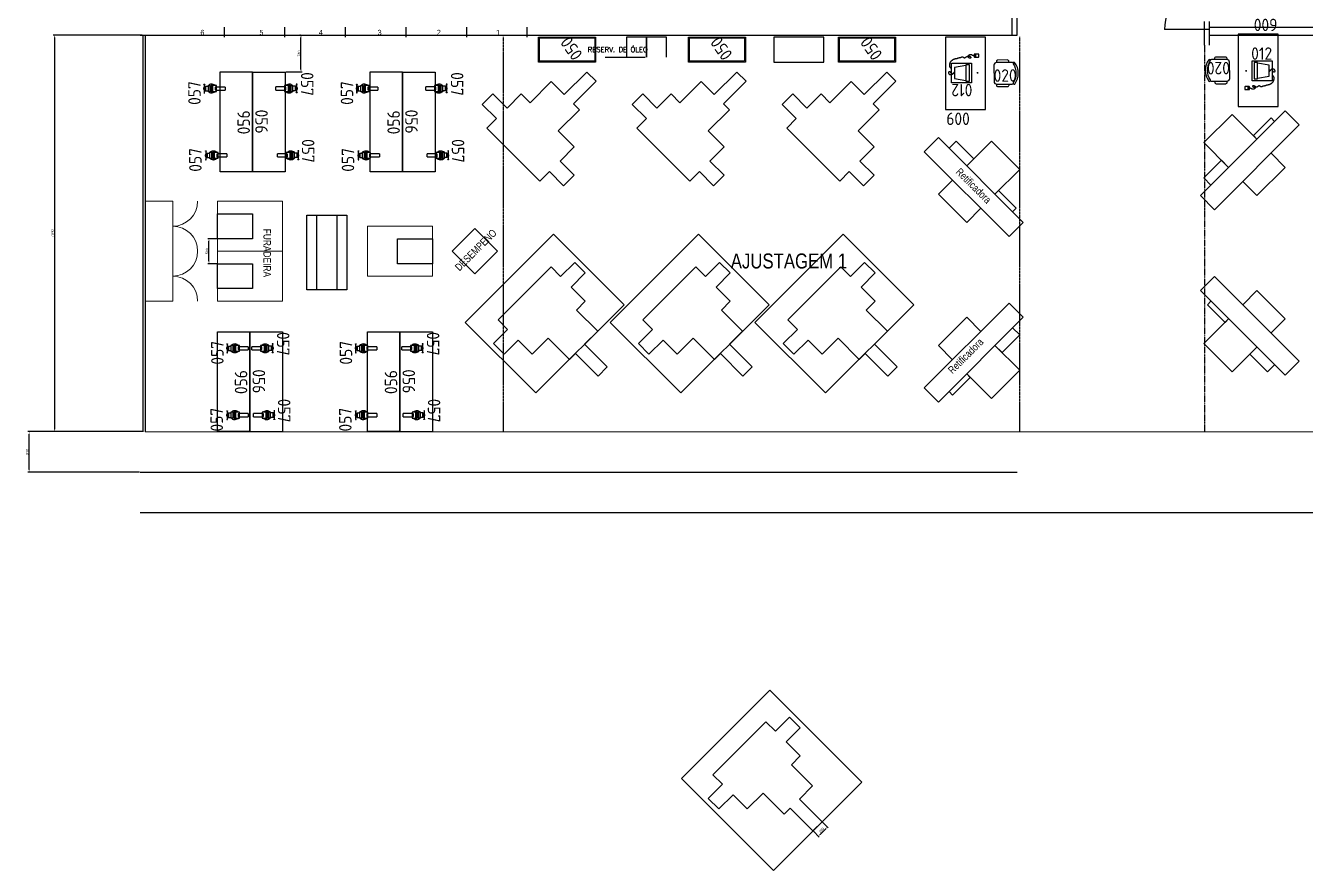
# Model space of a CAD drawing. Header units: millimetres. Extents: x 18768 to 1484868, y -11027 to 520152.
# Drawn here: x 1384091 to 1409702, y 291859 to 308772 of the extents above; entities that cross this region are included whole.
import ezdxf
from ezdxf.enums import TextEntityAlignment as Align

# ---------------------------------------------------------------- set-up
doc = ezdxf.new("R2010")
doc.units = ezdxf.units.MM
for name, pattern in [('CENTER', [2.71, 2.2, -0.22, 0.07, -0.22]), ('DASHED2', [9.525, 6.35, -3.175]), ('DIVIDE', [2.15, 1.5, -0.2, 0.05, -0.15, 0.05, -0.2]), ('HIDDEN2', [4.7625, 3.175, -1.5875])]:
    doc.linetypes.add(name, pattern=pattern)
for name, color, linetype in [('3-MAQUINAS', 5, 'Continuous'), ('8-TEXTO-DETALHES', 6, 'Continuous'), ('A Construir', 1, 'Continuous'), ('L025-CONTORNO', 7, 'Continuous'), ('L025-IMAGIN', 1, 'DIVIDE'), ('L025-TEXTO', 7, 'Continuous'), ('L035-ARRANJO-ADQUIRIR', 102, 'Continuous'), ('L035-ARRANJO-EXISTENTE', 180, 'Continuous'), ('L035-TEXTO', 40, 'Continuous'), ('LCENTRO', 1, 'CENTER'), ('PAREDES', 7, 'Continuous')]:
    doc.layers.add(name, color=color, linetype=linetype)
doc.styles.add('ISO-CP--25', font='isocp.shx', dxfattribs={"height": 250})
doc.styles.add('ROMANS', font='romans', dxfattribs={"width": 0.8, "height": 300})
doc.styles.get("Standard").update_dxf_attribs({"font": 'arial.ttf'})
doc.dimstyles.new('Anotativo', dxfattribs={"dimscale": 0, "dimtxt": 2.5, "dimasz": 2.5, "dimexe": 1.25, "dimexo": 0.625, "dimtad": 1, "dimtxsty": 'Standard', "dimcen": 2.5, "dimadec": 0, "dimazin": 0, "dimtfac": 1, "dimtmove": 0, "dimatfit": 3, "dimfxl": 1, "dimarcsym": 0})

# ---------------------------------------------------------------- blocks, each defined once
blk = doc.blocks.new('BL_SENAI_id9320210400')
at = {"layer": 'L035-ARRANJO-ADQUIRIR', "color": 0}
for points in [[(-690, 550, -0.290756), (-310, 550, 0.829608), (-284, 579, 0.333333), (-716, 579, 0.829608), (-690, 550)], [(-710, 550, 0.129448), (-717, 523), (-717, 219, 0.414214), (-663, 164), (-338, 164, 0.414214), (-284, 219), (-284, 525, 0.120944), (-290, 550)], [(-717, 464), (-737, 464, 0.414214), (-767, 434), (-767, 244, 0.414214), (-737, 214), (-717, 214)], [(-284, 214), (-264, 214, 0.414214), (-234, 244), (-234, 434, 0.414214), (-264, 464), (-284, 464)]]:
    blk.add_lwpolyline(points, format="xyb", dxfattribs=at)
at = {"layer": 'L025-TEXTO', "style": 'ISO-CP--25'}
blk.add_attdef('rmp_mt_codmaterial', (15, 15), '', height=40, dxfattribs=at)
at = {"layer": 'L025-TEXTO', "style": 'ISO-CP--25', "flags": 1}
for tag in ['rmp_mt_nomeunid', 'rmp_mt_potencia', 'rmp_mt_cod']:
    blk.add_attdef(tag, (15, 15), '', height=40, dxfattribs=at)
blk = doc.blocks.new('BL_SENAI_id9370710510')
at = {"layer": 'L035-ARRANJO-ADQUIRIR', "color": 0}
for p, q in [((185, 107), (161, 107)), ((173, 95), (173, 119)), ((491, 168), (491, 85)), ((491, 142), (549, 142)), ((491, 141), (549, 141)), ((495, 168), (495, 145)), ((511, 168), (495, 168)), ((495, 145), (511, 145)), ((542, 174), (498, 174)), ((498, 78), (542, 78)), ((511, 145), (511, 168)), ((529, 168), (512, 168)), ((512, 168), (512, 145)), ((512, 145), (529, 145)), ((529, 145), (529, 168)), ((530, 168), (530, 145)), ((546, 168), (530, 168)), ((530, 145), (546, 145)), ((546, 145), (546, 168)), ((549, 85), (549, 168))]:
    blk.add_line(p, q, dxfattribs=at)
for points in [[(-27, 229), (-27, 629), (373, 629), (373, 229)], [(162, 566), (184, 566), (184, 581), (162, 581)], [(335, 266), (335, 336), (10, 336), (10, 266)]]:
    blk.add_lwpolyline(points, close=True, dxfattribs=at)
for points in [[(323, 336), (283, 566), (63, 566), (23, 336)], [(173, 581), (172, 586), (170, 590), (168, 593), (165, 596), (162, 598), (160, 599), (158, 600), (156, 602), (154, 603), (153, 604), (152, 606), (152, 607), (152, 609), (151, 610), (151, 611), (150, 612), (149, 613), (148, 614), (146, 615), (145, 616), (143, 617), (141, 618), (139, 620), (138, 622), (136, 624), (135, 627), (134, 630), (133, 633), (133, 637), (133, 640), (133, 644), (133, 647), (134, 650), (134, 653), (135, 656), (137, 658), (138, 661), (140, 663), (142, 665), (144, 667), (146, 668), (148, 670), (151, 671), (153, 672), (156, 673), (158, 674), (160, 675), (162, 676), (164, 676), (166, 677), (168, 678), (170, 678), (172, 679), (174, 679), (175, 679), (177, 680), (179, 680), (180, 680), (182, 680), (183, 680), (185, 680), (187, 680), (189, 679), (190, 679), (192, 678), (194, 678), (195, 677), (197, 676), (199, 675), (200, 674), (201, 672), (203, 671), (204, 670), (205, 669), (205, 667), (206, 666), (206, 665), (206, 664), (206, 663), (206, 662), (205, 660), (205, 659), (204, 658), (203, 658), (201, 657), (200, 656), (199, 655), (197, 654), (196, 653), (194, 653), (193, 652), (191, 651), (190, 650), (189, 649), (187, 648), (186, 647), (185, 645), (184, 644), (183, 642), (182, 640), (181, 637), (179, 635), (176, 632), (173, 629)], [(268, 629), (272, 638), (277, 645), (282, 650), (288, 655), (294, 657), (300, 659), (307, 661), (313, 661), (320, 662), (326, 662), (332, 661), (338, 661), (343, 660), (349, 659), (355, 658), (360, 657), (366, 656), (371, 654), (377, 652), (382, 651), (387, 649), (392, 646), (397, 644), (402, 641), (406, 637), (411, 634), (415, 630), (419, 626), (422, 621), (426, 617), (430, 612), (433, 607), (437, 602), (440, 597), (443, 591), (447, 586), (449, 580), (452, 575), (454, 570), (456, 565), (457, 560), (458, 555), (459, 550), (460, 545), (460, 540), (461, 535), (461, 531), (462, 526), (464, 521), (466, 516), (467, 511), (470, 507), (472, 502), (474, 496), (475, 491), (477, 486), (478, 481), (479, 475), (480, 470), (481, 465), (481, 459), (482, 454), (483, 449), (484, 445), (486, 440), (487, 436), (489, 432), (491, 428), (492, 425), (494, 421), (495, 418), (496, 415), (496, 411), (496, 408), (496, 405), (495, 402), (494, 398), (493, 395), (492, 393), (490, 390), (488, 387), (486, 385), (484, 382), (482, 380), (481, 377), (480, 375), (479, 372), (479, 369), (479, 366), (479, 362), (481, 359), (482, 355), (484, 352), (486, 348), (488, 345), (490, 342), (492, 338), (493, 336), (495, 333), (497, 331), (498, 329), (499, 327), (500, 326), (501, 325), (501, 325), (501, 324), (501, 324), (501, 324), (501, 324), (500, 323), (500, 322), (501, 319), (501, 316), (502, 312), (503, 308), (504, 303), (505, 298), (506, 293), (507, 287), (508, 283), (509, 278), (510, 275), (511, 271), (511, 268), (511, 265), (510, 262), (509, 259), (507, 257), (505, 254), (502, 251), (498, 248), (495, 246), (491, 244), (487, 242), (483, 241), (480, 241), (477, 241), (475, 242), (473, 243), (471, 245), (470, 247), (469, 250), (469, 253), (469, 256), (469, 259), (470, 262), (471, 265), (472, 268), (473, 271), (475, 274), (477, 277), (479, 280), (482, 283), (485, 286), (488, 289), (491, 291), (495, 293), (498, 294), (503, 294), (507, 293), (512, 292), (517, 290), (522, 287), (527, 283), (531, 279), (536, 274), (539, 269), (542, 263), (543, 257), (544, 251), (544, 245), (543, 239), (542, 233), (540, 227), (538, 221), (536, 216), (533, 210), (530, 205), (528, 199), (525, 194), (523, 189), (521, 183), (520, 177), (520, 174)]]:
    blk.add_lwpolyline(points, dxfattribs=at)
for centre, start, end in [((498, 168), 90, 180), ((498, 85), 180, 270), ((542, 168), 0, 90), ((542, 85), 270, 0)]:
    blk.add_arc(centre, 6.72, start, end, dxfattribs=at)
at = {"layer": 'L025-TEXTO', "style": 'ISO-CP--25'}
blk.add_attdef('rmp_mt_codmaterial', (15, 15), '', height=40, dxfattribs=at)
at = {"layer": 'L025-TEXTO', "style": 'ISO-CP--25', "flags": 1}
for tag in ['rmp_mt_nomeunid', 'rmp_mt_potencia', 'rmp_mt_cod']:
    blk.add_attdef(tag, (15, 15), '', height=40, dxfattribs=at)
blk = doc.blocks.new('BL_SENAI_id9320220810')
at = {"layer": 'L025-CONTORNO', "color": 0}
blk.add_lwpolyline([(-688, 238), (112, 238), (112, 1688), (-688, 1688)], close=True, dxfattribs=at)
at = {"layer": 'L025-TEXTO', "style": 'ISO-CP--25'}
blk.add_attdef('rmp_mt_codmaterial', (15, 15), '', height=40, dxfattribs=at)
at = {"layer": 'L025-TEXTO', "style": 'ISO-CP--25', "flags": 1}
for tag in ['rmp_mt_nomeunid', 'rmp_mt_potencia', 'rmp_mt_cod']:
    blk.add_attdef(tag, (15, 15), '', height=40, dxfattribs=at)
blk = doc.blocks.new('BL_SENAI_id9320230820')
at = {"layer": 'L035-ARRANJO-EXISTENTE', "color": 0}
blk.add_lwpolyline([(-449, -183), (691, -183), (691, 317), (-449, 317)], close=True, dxfattribs=at)
at = {"layer": 'L035-ARRANJO-EXISTENTE', "color": 0, "linetype": 'HIDDEN2'}
blk.add_lwpolyline([(-431, -165), (673, -165), (673, 299), (-431, 299)], close=True, dxfattribs=at)
at = {"layer": 'L025-TEXTO', "style": 'ISO-CP--25'}
blk.add_attdef('rmp_mt_codmaterial', (15, 15), '', height=40, dxfattribs=at)
at = {"layer": 'L025-TEXTO', "style": 'ISO-CP--25', "flags": 1}
for tag in ['rmp_mt_nomeunid', 'rmp_mt_potencia', 'rmp_mt_cod']:
    blk.add_attdef(tag, (15, 15), '', height=40, dxfattribs=at)
blk = doc.blocks.new('BL_SENAI_id9310100290')
at = {"layer": 'L035-ARRANJO-EXISTENTE', "color": 0}
for p, q in [((-515, 200), (-515, 139)), ((-515, 200), (-340, 200)), ((-340, 139), (-515, 139)), ((-340, 112), (-340, 227)), ((-340, 227), (-272, 227)), ((-272, 112), (-340, 112)), ((-228, 233), (-238, 233)), ((-238, 219), (-238, 106)), ((-238, 106), (-228, 106)), ((-228, 106), (-228, 233)), ((-217, 106), (-217, 233)), ((-217, 233), (-207, 233)), ((-207, 106), (-217, 106)), ((-207, 219), (-207, 106)), ((-178, 144), (-178, 195)), ((-114, 214), (-159, 214)), ((-114, 125), (-159, 125)), ((-121, 214), (-121, 125)), ((-114, 214), (-114, 125))]:
    blk.add_line(p, q, dxfattribs=at)
for points in [[(-104, 259), (-104, 252), (-88, 252), (-88, 259)], [(-340, 143), (-340, 197), (-314, 197), (-314, 143)], [(-268, 233), (-238, 233), (-238, 106), (-268, 106)], [(-178, 233), (-207, 233), (-207, 106), (-178, 106)], [(-114, 156), (-114, 183), (-83, 183), (-83, 156)], [(-104, 80), (-104, 86), (-88, 86), (-88, 80)]]:
    blk.add_lwpolyline(points, close=True, dxfattribs=at)
for points in [[(-99, 183), (-99, 252), (-92, 252), (-92, 183)], [(-92, 156), (-92, 86), (-99, 86), (-99, 156)]]:
    blk.add_lwpolyline(points, dxfattribs=at)
for centre in [(-250, 248), (-250, 92)]:
    blk.add_circle(centre, 7.45, dxfattribs=at)
for centre, radius, start, end in [((-247, 170), 92.8, 41.7386, 141.8707), ((-247, 170), 92.8, 218.1293, 318.2614), ((-272, 231), 4.33, 270, 0), ((-272, 108), 4.33, 0, 90), ((-159, 233), 19, 180, 270), ((-159, 106), 19, 90, 180)]:
    blk.add_arc(centre, radius, start, end, dxfattribs=at)
at = {"layer": 'L025-TEXTO', "style": 'ISO-CP--25'}
blk.add_attdef('rmp_mt_codmaterial', (15, 15), '', height=40, dxfattribs=at)
at = {"layer": 'L025-TEXTO', "style": 'ISO-CP--25', "flags": 1}
for tag in ['rmp_mt_nomeunid', 'rmp_mt_potencia', 'rmp_mt_cod']:
    blk.add_attdef(tag, (15, 15), '', height=40, dxfattribs=at)
blk = doc.blocks.new('BL_SENAI_id9320240650')
at = {"layer": 'L035-ARRANJO-EXISTENTE', "color": 0}
blk.add_lwpolyline([(-595, 399), (-595, -251), (1405, -251), (1405, 399)], close=True, dxfattribs=at)
at = {"layer": 'L025-TEXTO', "style": 'ISO-CP--25'}
blk.add_attdef('rmp_mt_codmaterial', (15, 15), '', height=40, dxfattribs=at)
at = {"layer": 'L025-TEXTO', "style": 'ISO-CP--25', "flags": 1}
for tag in ['rmp_mt_nomeunid', 'rmp_mt_potencia', 'rmp_mt_cod']:
    blk.add_attdef(tag, (15, 15), '', height=40, dxfattribs=at)
blk = doc.blocks.new('*D796')
at = {"layer": 'DEFPOINTS', "color": 0, "linetype": 'ByBlock', "lineweight": 15, "transparency": 16777216}
for p in [(1387761, 304505), (1387931, 304505, -50), (1387931, 304005)]:
    blk.add_point(p, dxfattribs=at)
at = {"layer": 'PAREDES', "color": 0, "linetype": 'ByBlock', "lineweight": -2, "transparency": 16777216}
for p, q in [((1387918, 304505), (1387736, 304505)), ((1387761, 304055), (1387761, 304455)), ((1387918, 304005), (1387736, 304005))]:
    blk.add_line(p, q, dxfattribs=at)
at = {"layer": 'PAREDES', "color": 0, "linetype": 'ByBlock', "lineweight": 15, "transparency": 16777216}
for points in [[(1387753, 304455), (1387769, 304455), (1387761, 304505)], [(1387753, 304055), (1387769, 304055), (1387761, 304005)]]:
    blk.add_solid(points, dxfattribs=at)
at = {"layer": 'PAREDES', "color": 0, "linetype": 'ByBlock', "lineweight": 15, "transparency": 16777216, "insert": (1387723, 304255), "char_height": 50, "attachment_point": 5, "rotation": 90}
blk.add_mtext('500', dxfattribs=at)
blk = doc.blocks.new('*D798')
at = {"layer": 'A Construir', "color": 0, "linetype": 'ByBlock', "lineweight": -2, "transparency": 16777216}
for p, q in [((1400039, 292826), (1400155, 292711)), ((1399855, 292643), (1399971, 292527)), ((1399989, 292580), (1400102, 292693))]:
    blk.add_line(p, q, dxfattribs=at)
at = {"layer": 'A Construir', "color": 0, "linetype": 'ByBlock', "lineweight": 15, "transparency": 16777216}
for points in [[(1399983, 292586), (1399995, 292574), (1399953, 292545)], [(1400096, 292699), (1400108, 292687), (1400137, 292728)]]:
    blk.add_solid(points, dxfattribs=at)
at = {"layer": 'DEFPOINTS', "color": 0, "linetype": 'ByBlock', "lineweight": 15, "transparency": 16777216}
for p in [(1400030, 292835), (1399847, 292651), (1400137, 292728)]:
    blk.add_point(p, dxfattribs=at)
at = {"layer": 'A Construir', "color": 0, "linetype": 'ByBlock', "lineweight": 15, "transparency": 16777216, "insert": (1400018, 292663), "char_height": 50, "attachment_point": 5, "rotation": 45}
blk.add_mtext('260', dxfattribs=at)
blk = doc.blocks.new('*D799')
at = {"layer": 'A Construir', "color": 0, "linetype": 'ByBlock', "lineweight": -2, "transparency": 16777216}
for p, q in [((1386422, 308583), (1384642, 308583)), ((1384667, 308533), (1384667, 300693)), ((1386422, 300643), (1384642, 300643))]:
    blk.add_line(p, q, dxfattribs=at)
at = {"layer": 'A Construir', "color": 0, "linetype": 'ByBlock', "lineweight": 15, "transparency": 16777216}
for points in [[(1384659, 308533), (1384676, 308533), (1384667, 308583)], [(1384659, 300693), (1384676, 300693), (1384667, 300643)]]:
    blk.add_solid(points, dxfattribs=at)
at = {"layer": 'DEFPOINTS', "color": 0, "linetype": 'ByBlock', "lineweight": 15, "transparency": 16777216}
for p in [(1386434, 308583), (1384667, 300643), (1386434, 300643)]:
    blk.add_point(p, dxfattribs=at)
at = {"layer": 'A Construir', "color": 0, "linetype": 'ByBlock', "lineweight": 15, "transparency": 16777216, "insert": (1384629, 304613), "char_height": 50, "attachment_point": 5, "rotation": 90}
blk.add_mtext('7940', dxfattribs=at)
blk = doc.blocks.new('*D801')
at = {"layer": 'A Construir', "color": 0, "linetype": 'ByBlock', "lineweight": -2, "transparency": 16777216}
for p, q in [((1389590, 308583), (1389577, 308583)), ((1389602, 307893), (1389602, 308533)), ((1389297, 307843), (1389627, 307843))]:
    blk.add_line(p, q, dxfattribs=at)
at = {"layer": 'A Construir', "color": 0, "linetype": 'ByBlock', "lineweight": 15, "transparency": 16777216}
for points in [[(1389594, 308533), (1389610, 308533), (1389602, 308583)], [(1389594, 307893), (1389610, 307893), (1389602, 307843)]]:
    blk.add_solid(points, dxfattribs=at)
at = {"layer": 'DEFPOINTS', "color": 0, "linetype": 'ByBlock', "lineweight": 15, "transparency": 16777216}
for p in [(1389602, 308583), (1389602, 308583), (1389284, 307843)]:
    blk.add_point(p, dxfattribs=at)
at = {"layer": 'A Construir', "color": 0, "linetype": 'ByBlock', "lineweight": 15, "transparency": 16777216, "insert": (1389564, 308213), "char_height": 50, "attachment_point": 5, "rotation": 90}
blk.add_mtext('740', dxfattribs=at)
blk = doc.blocks.new('*D803')
at = {"layer": 'A Construir', "color": 0, "linetype": 'ByBlock', "lineweight": -2, "transparency": 16777216}
for p, q in [((1386422, 300643), (1384137, 300643)), ((1384162, 299883), (1384162, 300593)), ((1386368, 299833), (1384137, 299833))]:
    blk.add_line(p, q, dxfattribs=at)
at = {"layer": 'A Construir', "color": 0, "linetype": 'ByBlock', "lineweight": 15, "transparency": 16777216}
for points in [[(1384154, 300593), (1384170, 300593), (1384162, 300643)], [(1384154, 299883), (1384170, 299883), (1384162, 299833)]]:
    blk.add_solid(points, dxfattribs=at)
at = {"layer": 'DEFPOINTS', "color": 0, "linetype": 'ByBlock', "lineweight": 15, "transparency": 16777216}
for p in [(1384162, 300643), (1386434, 300643), (1386381, 299833)]:
    blk.add_point(p, dxfattribs=at)
at = {"layer": 'A Construir', "color": 0, "linetype": 'ByBlock', "lineweight": 15, "transparency": 16777216, "insert": (1384124, 300238), "char_height": 50, "attachment_point": 5, "rotation": 90}
blk.add_mtext('810', dxfattribs=at)

msp = doc.modelspace()

# ---------------------------------------------------------------- linework, layer by layer
at = {"color": 1}
for p, q in [((1388069.794, 308542.502), (1388069.794, 308742.502)), ((1388069.794, 308542.502), (1388069.794, 308742.502)), ((1389281.794, 308542.502), (1389281.794, 308742.502)), ((1389281.794, 308542.502), (1389281.794, 308742.502)), ((1390493.794, 308542.502), (1390493.794, 308742.502)), ((1390493.794, 308542.502), (1390493.794, 308742.502)), ((1391705.794, 308542.502), (1391705.794, 308742.502)), ((1391705.794, 308542.502), (1391705.794, 308742.502)), ((1392917.794, 308542.502), (1392917.794, 308742.502)), ((1392917.794, 308542.502), (1392917.794, 308742.502)), ((1394129.794, 308542.502), (1394129.794, 308742.502)), ((1394129.794, 308542.502), (1394129.794, 308742.502))]:
    msp.add_line(p, q, dxfattribs=at)
for p, q in [((1407782.167, 308696.791), (1406882.167, 308696.791)), ((1386434.304, 308582.502), (1386434.304, 300642.502)), ((1386484.304, 308582.502), (1386484.304, 300642.502)), ((1393230.938, 307191.963), (1393443.07, 307404.095)), ((1396230.934, 307191.963), (1396443.066, 307404.095)), ((1399230.934, 307191.963), (1399443.066, 307404.095)), ((1389916.486, 303478.688), (1389916.486, 304978.688)), ((1390316.486, 304978.688), (1390316.486, 303478.688)), ((1395079.907, 304031.956), (1395292.039, 303819.824)), ((1397979.907, 304031.956), (1398192.039, 303819.824)), ((1400879.907, 304031.956), (1401092.039, 303819.824)), ((1399379.871, 294928.328), (1399592.003, 294716.196))]:
    msp.add_line(p, q)
at = {"color": 1, "linetype": 'DASHED2'}
for p, q in [((1393657.788, 300646.252), (1393657.788, 308546.252)), ((1403984.3, 300646.252), (1403984.3, 308546.252))]:
    msp.add_line(p, q, dxfattribs=at)
for points in [[(1399064.497, 308042.502), (1400064.497, 308042.502), (1400064.497, 308542.502), (1399064.497, 308542.502)], [(1390516.486, 304978.688), (1390516.486, 303478.688), (1389716.486, 303478.688), (1389716.486, 304978.688)], [(1393082.984, 303804.414), (1393535.532, 304256.962), (1393082.984, 304709.51), (1392630.436, 304256.962)], [(1391530.941, 304503.456), (1392230.941, 304503.456), (1392230.941, 304003.456), (1391530.941, 304003.456)], [(1388630.944, 303505.396), (1387930.944, 303505.396), (1387930.944, 304005.396), (1388630.944, 304005.396)]]:
    msp.add_lwpolyline(points, close=True)
for points in [[(1393443.066, 307404.095), (1393725.908, 307121.252), (1394008.751, 307404.095), (1394185.528, 307227.318), (1394609.792, 307651.582), (1394871.421, 307389.953), (1395323.97, 307842.501), (1395507.818, 307658.653), (1395055.269, 307206.105), (1395175.477, 307085.897), (1394751.213, 306661.633), (1395069.411, 306343.435), (1394786.569, 306060.592), (1395069.411, 305777.749), (1394857.279, 305565.617), (1394574.437, 305848.46), (1394383.518, 305657.541), (1393322.858, 306718.201), (1393513.776, 306909.12), (1393230.934, 307191.963)], [(1396443.066, 307404.095), (1396725.908, 307121.252), (1397008.751, 307404.095), (1397185.528, 307227.318), (1397609.792, 307651.582), (1397871.421, 307389.953), (1398323.97, 307842.501), (1398507.818, 307658.653), (1398055.269, 307206.105), (1398175.477, 307085.897), (1397751.213, 306661.633), (1398069.411, 306343.435), (1397786.569, 306060.592), (1398069.411, 305777.749), (1397857.279, 305565.617), (1397574.437, 305848.46), (1397383.518, 305657.541), (1396322.858, 306718.201), (1396513.776, 306909.12), (1396230.934, 307191.963)], [(1399443.066, 307404.095), (1399725.908, 307121.252), (1400008.751, 307404.095), (1400185.528, 307227.318), (1400609.792, 307651.582), (1400871.421, 307389.953), (1401323.97, 307842.501), (1401507.818, 307658.653), (1401055.269, 307206.105), (1401175.477, 307085.897), (1400751.213, 306661.633), (1401069.411, 306343.435), (1400786.569, 306060.592), (1401069.411, 305777.749), (1400857.279, 305565.617), (1400574.437, 305848.46), (1400383.518, 305657.541), (1399322.858, 306718.201), (1399513.776, 306909.12), (1399230.934, 307191.963)], [(1395292.039, 303819.824), (1395009.196, 303536.981), (1395292.039, 303254.139), (1395115.262, 303077.362), (1395539.527, 302653.098), (1395277.897, 302391.469), (1395730.445, 301938.92), (1395546.598, 301755.072), (1395094.049, 302207.621), (1394973.841, 302087.413), (1394549.577, 302511.677), (1394231.379, 302193.479), (1393948.536, 302476.321), (1393665.694, 302193.479), (1393453.562, 302405.611), (1393736.404, 302688.453), (1393545.485, 302879.372), (1394606.146, 303940.032), (1394797.064, 303749.114), (1395079.907, 304031.956)], [(1398192.039, 303819.824), (1397909.196, 303536.981), (1398192.039, 303254.139), (1398015.262, 303077.362), (1398439.527, 302653.098), (1398177.897, 302391.469), (1398630.445, 301938.92), (1398446.598, 301755.072), (1397994.049, 302207.621), (1397873.841, 302087.413), (1397449.577, 302511.677), (1397131.379, 302193.479), (1396848.536, 302476.321), (1396565.694, 302193.479), (1396353.562, 302405.611), (1396636.404, 302688.453), (1396445.485, 302879.372), (1397506.146, 303940.032), (1397697.064, 303749.114), (1397979.907, 304031.956)], [(1401092.039, 303819.824), (1400809.196, 303536.981), (1401092.039, 303254.139), (1400915.262, 303077.362), (1401339.527, 302653.098), (1401077.897, 302391.469), (1401530.445, 301938.92), (1401346.598, 301755.072), (1400894.049, 302207.621), (1400773.841, 302087.413), (1400349.577, 302511.677), (1400031.379, 302193.479), (1399748.536, 302476.321), (1399465.694, 302193.479), (1399253.562, 302405.611), (1399536.404, 302688.453), (1399345.485, 302879.372), (1400406.146, 303940.032), (1400597.064, 303749.114), (1400879.907, 304031.956)], [(1399592.003, 294716.196), (1399309.16, 294433.353), (1399592.003, 294150.511), (1399415.226, 293973.734), (1399839.49, 293549.47), (1399577.861, 293287.84), (1400030.409, 292835.292), (1399846.561, 292651.444), (1399394.013, 293103.993), (1399273.805, 292983.784), (1398849.541, 293408.048), (1398531.343, 293089.85), (1398248.5, 293372.693), (1397965.657, 293089.85), (1397753.525, 293301.982), (1398036.368, 293584.825), (1397845.449, 293775.744), (1398906.109, 294836.404), (1399097.028, 294645.485), (1399379.871, 294928.328)]]:
    msp.add_lwpolyline(points)
at = {"elevation": -50}
msp.add_lwpolyline([(1388630.944, 304505.396), (1387930.944, 304505.396), (1387930.944, 305005.396), (1388630.944, 305005.396)], close=True, dxfattribs=at)
msp.add_arc((1407782.167, 308696.791), 900, 90, 180)
at = {"layer": '3-MAQUINAS'}
for p, q in [((1396113.794, 308542.502), (1396113.794, 308142.502)), ((1396513.794, 308542.502), (1396113.794, 308542.502)), ((1396513.794, 308542.502), (1396513.794, 308142.502)), ((1396913.794, 308542.502), (1396513.794, 308542.502)), ((1396513.794, 308142.502), (1396513.794, 308542.502)), ((1396913.794, 308142.502), (1396913.794, 308542.502)), ((1395686.944, 308142.502), (1396086.944, 308142.502)), ((1396086.944, 308142.502), (1396486.944, 308142.502))]:
    msp.add_line(p, q, dxfattribs=at)
at = {"layer": 'A Construir', "linetype": 'ByBlock', "lineweight": 15}
for p, q in [((1392886.733, 302831.018), (1394654.5, 304598.785)), ((1394654.5, 304598.785), (1396068.714, 303184.571)), ((1395786.733, 302831.018), (1397554.5, 304598.785)), ((1397554.5, 304598.785), (1398968.714, 303184.571)), ((1398686.733, 302831.018), (1400454.5, 304598.785)), ((1400454.5, 304598.785), (1401868.714, 303184.571)), ((1396068.714, 303184.571), (1394300.947, 301416.804)), ((1398968.714, 303184.571), (1397200.947, 301416.804)), ((1401868.714, 303184.571), (1400100.947, 301416.804)), ((1394300.947, 301416.804), (1392886.733, 302831.018)), ((1397200.947, 301416.804), (1395786.733, 302831.018)), ((1400100.947, 301416.804), (1398686.733, 302831.018)), ((1386484.304, 300642.502), (1426483.794, 300642.502))]:
    msp.add_line(p, q, dxfattribs=at)
msp.add_lwpolyline([(1397216.124, 293697.962), (1398983.891, 295465.729), (1400822.369, 293627.252), (1399054.602, 291859.485), (1397216.124, 293697.962)], dxfattribs=at)
at = {"layer": 'L025-IMAGIN'}
msp.add_line((1407680.943, 308382.502), (1407680.943, 300642.502), dxfattribs=at)
at = {"layer": 'LCENTRO', "linetype": 'ByBlock', "lineweight": 15}
for points in [[(1389230.944, 304255.396), (1387930.944, 304255.396), (1387930.944, 305255.396), (1389230.944, 305255.396), (1389230.944, 304255.396)], [(1390930.941, 304753.456), (1392230.941, 304753.456), (1392230.941, 303753.456), (1390930.941, 303753.456), (1390930.941, 304753.456)], [(1389230.944, 303255.396), (1387930.944, 303255.396), (1387930.944, 304255.396), (1389230.944, 304255.396), (1389230.944, 303255.396)]]:
    msp.add_lwpolyline(points, dxfattribs=at)
at = {"layer": 'PAREDES', "ltscale": 0.01}
for p, q in [((1403830.943, 308582.502), (1403830.943, 316122.502)), ((1403930.943, 308582.502), (1403930.943, 315922.502)), ((1407680.943, 308542.502), (1407680.943, 308856.791)), ((1407680.943, 308382.502), (1407680.943, 308696.791)), ((1407780.943, 308542.502), (1407780.943, 308856.791)), ((1407780.943, 308382.502), (1407780.943, 308696.791))]:
    msp.add_line(p, q, dxfattribs=at)
at = {"layer": 'PAREDES'}
for p, q in [((1407780.033, 308742.502), (1426483.794, 308742.502)), ((1386380.944, 308582.502), (1403930.943, 308582.502)), ((1407780.033, 308582.502), (1419161.794, 308582.502)), ((1386380.944, 299832.502), (1403930.943, 299832.502)), ((1386380.944, 299022.502), (1441577.794, 299022.502))]:
    msp.add_line(p, q, dxfattribs=at)
at = {"layer": 'PAREDES', "linetype": 'ByBlock', "lineweight": 15}
for points in [[(1407882.386, 305084.674), (1409579.442, 306781.73), (1409296.6, 307064.573), (1407599.544, 305367.517), (1407882.386, 305084.674)], [(1408730.914, 306498.888), (1408235.94, 306993.862), (1407670.254, 306428.177), (1408165.229, 305933.202)], [(1409084.468, 306852.441), (1409013.757, 306923.152), (1408660.204, 306569.598), (1408730.914, 306498.888)], [(1402075.112, 306246.012), (1403772.168, 304548.956), (1404055.011, 304831.799), (1402357.955, 306528.855), (1402075.112, 306246.012)], [(1402923.64, 305963.17), (1403065.061, 306104.591), (1402711.508, 306458.144), (1402570.087, 306316.723)], [(1403489.325, 305397.484), (1403984.3, 305892.459), (1403418.615, 306458.144), (1402923.64, 305963.17)], [(1408165.229, 305933.202), (1408023.808, 306074.623), (1407670.254, 305721.07), (1407811.676, 305579.649)], [(1408730.914, 305367.517), (1409296.6, 305933.202), (1409013.757, 306216.045)], [(1402640.797, 305680.327), (1402357.955, 305397.484)], [(1408094.518, 305296.806), (1408448.072, 305650.359)], [(1408448.072, 305650.359), (1408730.914, 305367.517)], [(1402357.955, 305397.484), (1402923.64, 304831.799), (1403206.483, 305114.642)], [(1403842.879, 305043.931), (1403913.589, 305114.642), (1403560.036, 305468.195), (1403489.325, 305397.484)], [(1387034.304, 305255.296), (1387034.304, 303255.296), (1386484.304, 303255.296), (1386484.304, 305255.296), (1387034.304, 305255.296)], [(1409579.442, 302053.306), (1407882.386, 303750.362), (1407599.544, 303467.519), (1409296.6, 301770.463), (1409579.442, 302053.306)], [(1407811.676, 303255.387), (1407740.965, 303184.677), (1408094.518, 302831.123), (1408165.229, 302901.834)], [(1409296.6, 302901.834), (1408730.914, 303467.519), (1408448.072, 303184.677)], [(1403772.168, 303214.644), (1402075.112, 301517.588), (1402357.955, 301234.745), (1404055.011, 302931.802), (1403772.168, 303214.644)], [(1403560.036, 303002.512), (1403206.483, 302648.959)], [(1402923.64, 302931.802), (1402357.955, 302366.116), (1402640.797, 302083.273)], [(1403206.483, 302648.959), (1402923.64, 302931.802)], [(1408165.229, 302901.834), (1407670.254, 302406.859), (1408235.94, 301841.174), (1408730.914, 302336.149)], [(1409013.757, 302618.991), (1409296.6, 302901.834)], [(1403489.325, 302366.116), (1403630.747, 302224.695), (1403984.3, 302578.248), (1403842.879, 302719.67)], [(1402923.64, 301800.431), (1403418.615, 301305.456), (1403984.3, 301871.141), (1403489.325, 302366.116)], [(1408730.914, 302336.149), (1408589.493, 302194.727), (1408943.046, 301841.174), (1409084.468, 301982.595)], [(1402570.087, 301446.877), (1402640.797, 301376.167), (1402994.351, 301729.72), (1402923.64, 301800.431)]]:
    msp.add_lwpolyline(points, dxfattribs=at)
for centre, start, end in [((1387034.304, 305255.396), 270, 0), ((1387034.304, 304255.396), 0, 90), ((1387034.304, 304255.396), 270, 0), ((1387034.304, 303255.296), 0, 90)]:
    msp.add_arc(centre, 500, start, end, dxfattribs=at)

# ---------------------------------------------------------------- block references
at = {"layer": 'L035-ARRANJO-ADQUIRIR'}
ref = msp.add_blockref('BL_SENAI_id9320220810', (1408469.629, 308837.487), dxfattribs=dict(at, rotation=180))
ref.add_attrib('rmp_mt_codmaterial', '009', dxfattribs={"layer": 'L025-TEXTO', "height": 250, "style": 'ISO-CP--25'}).set_placement((1408905.06, 308660.34), align=Align.CENTER)
ref = msp.add_blockref('BL_SENAI_id9320230820', (1394806.98, 308359.445), dxfattribs=dict(at, xscale=-1, rotation=180))
ref.add_attrib('rmp_mt_codmaterial', '050', dxfattribs={"layer": 'L025-TEXTO', "height": 250, "rotation": 125, "style": 'ISO-CP--25'}).set_placement((1395116.91, 308384.801), align=Align.CENTER)
ref = msp.add_blockref('BL_SENAI_id9320230820', (1397806.98, 308359.445), dxfattribs=dict(at, xscale=-1, rotation=180))
ref.add_attrib('rmp_mt_codmaterial', '050', dxfattribs={"layer": 'L025-TEXTO', "height": 250, "rotation": 125, "style": 'ISO-CP--25'}).set_placement((1398116.91, 308384.801), align=Align.CENTER)
ref = msp.add_blockref('BL_SENAI_id9320230820', (1400806.98, 308359.445), dxfattribs=dict(at, xscale=-1, rotation=180))
ref.add_attrib('rmp_mt_codmaterial', '050', dxfattribs={"layer": 'L025-TEXTO', "height": 250, "rotation": 125, "style": 'ISO-CP--25'}).set_placement((1401116.91, 308384.801), align=Align.CENTER)
ref = msp.add_blockref('BL_SENAI_id9320220810', (1403184.925, 306854.334), dxfattribs=at)
ref.add_attrib('rmp_mt_codmaterial', '009', dxfattribs={"layer": 'L025-TEXTO', "height": 250, "rotation": 180, "style": 'ISO-CP--25'}).set_placement((1402749.494, 307031.481), align=Align.CENTER)
ref = msp.add_blockref('BL_SENAI_id9370710510', (1403245.893, 307649.793), dxfattribs=dict(at, rotation=90))
ref.add_attrib('rmp_mt_codmaterial', '012', dxfattribs={"layer": 'L025-TEXTO', "height": 250, "rotation": 180, "style": 'ISO-CP--25'}).set_placement((1402828.016, 307480.211), align=Align.MIDDLE)
ref = msp.add_blockref('BL_SENAI_id9320210400', (1408345.489, 308377.993), dxfattribs=dict(at, rotation=90.44440274610696))
ref.add_attrib('rmp_mt_codmaterial', '020', dxfattribs={"layer": 'L025-TEXTO', "height": 250, "rotation": 180.4444027, "style": 'ISO-CP--25'}).set_placement((1407961.471, 307919.57), align=Align.MIDDLE)
ref = msp.add_blockref('BL_SENAI_id9370710510', (1408408.661, 308042.028), dxfattribs=dict(at, rotation=270))
ref.add_attrib('rmp_mt_codmaterial', '012', dxfattribs={"layer": 'L025-TEXTO', "height": 250, "style": 'ISO-CP--25'}).set_placement((1408826.539, 308211.61), align=Align.MIDDLE)
ref = msp.add_blockref('BL_SENAI_id9320210400', (1403309.065, 307313.828), dxfattribs=dict(at, rotation=270.444402746107))
ref.add_attrib('rmp_mt_codmaterial', '020', dxfattribs={"layer": 'L025-TEXTO', "height": 250, "rotation": 0.4444027, "style": 'ISO-CP--25'}).set_placement((1403693.084, 307772.251), align=Align.MIDDLE)
at = {"layer": 'L035-ARRANJO-EXISTENTE'}
ref = msp.add_blockref('BL_SENAI_id9310100290', (1387570.777, 307342.31), dxfattribs=dict(at, xscale=-1))
ref.add_attrib('rmp_mt_codmaterial', '057', dxfattribs={"layer": 'L025-TEXTO', "height": 250, "rotation": 90, "style": 'ISO-CP--25'}).set_placement((1387595, 307421.841), align=Align.CENTER)
ref = msp.add_blockref('BL_SENAI_id9320240650', (1388235.224, 306437.872), dxfattribs=dict(at, xscale=-1, rotation=270))
ref.add_attrib('rmp_mt_codmaterial', '056', dxfattribs={"layer": 'L025-TEXTO', "height": 250, "rotation": 90, "style": 'ISO-CP--25'}).set_placement((1388580.945, 306834.811), align=Align.CENTER)
ref = msp.add_blockref('BL_SENAI_id9320240650', (1389033.384, 307247.131), dxfattribs=dict(at, xscale=-1, rotation=90))
ref.add_attrib('rmp_mt_codmaterial', '056', dxfattribs={"layer": 'L025-TEXTO', "height": 250, "rotation": 270, "style": 'ISO-CP--25'}).set_placement((1388687.664, 306850.192), align=Align.CENTER)
ref = msp.add_blockref('BL_SENAI_id9310100290', (1389612.472, 307681.433), dxfattribs=dict(at, xscale=-1, rotation=180))
ref.add_attrib('rmp_mt_codmaterial', '057', dxfattribs={"layer": 'L025-TEXTO', "height": 250, "rotation": 270, "style": 'ISO-CP--25'}).set_placement((1389601.214, 307601.902), align=Align.CENTER)
ref = msp.add_blockref('BL_SENAI_id9310100290', (1390624.135, 307342.31), dxfattribs=dict(at, xscale=-1))
ref.add_attrib('rmp_mt_codmaterial', '057', dxfattribs={"layer": 'L025-TEXTO', "height": 250, "rotation": 90, "style": 'ISO-CP--25'}).set_placement((1390648.359, 307421.841), align=Align.CENTER)
ref = msp.add_blockref('BL_SENAI_id9320240650', (1391235.223, 306437.872), dxfattribs=dict(at, xscale=-1, rotation=270))
ref.add_attrib('rmp_mt_codmaterial', '056', dxfattribs={"layer": 'L025-TEXTO', "height": 250, "rotation": 90, "style": 'ISO-CP--25'}).set_placement((1391580.944, 306834.811), align=Align.CENTER)
ref = msp.add_blockref('BL_SENAI_id9320240650', (1392033.383, 307247.131), dxfattribs=dict(at, xscale=-1, rotation=90))
ref.add_attrib('rmp_mt_codmaterial', '056', dxfattribs={"layer": 'L025-TEXTO', "height": 250, "rotation": 270, "style": 'ISO-CP--25'}).set_placement((1391687.662, 306850.192), align=Align.CENTER)
ref = msp.add_blockref('BL_SENAI_id9310100290', (1392612.471, 307681.433), dxfattribs=dict(at, xscale=-1, rotation=180))
ref.add_attrib('rmp_mt_codmaterial', '057', dxfattribs={"layer": 'L025-TEXTO', "height": 250, "rotation": 270, "style": 'ISO-CP--25'}).set_placement((1392601.213, 307601.902), align=Align.CENTER)
ref = msp.add_blockref('BL_SENAI_id9310100290', (1389644.472, 306342.693), dxfattribs=dict(at, xscale=-1, rotation=180))
ref.add_attrib('rmp_mt_codmaterial', '057', dxfattribs={"layer": 'L025-TEXTO', "height": 250, "rotation": 270, "style": 'ISO-CP--25'}).set_placement((1389620.248, 306263.162), align=Align.CENTER)
ref = msp.add_blockref('BL_SENAI_id9310100290', (1392644.471, 306342.693), dxfattribs=dict(at, xscale=-1, rotation=180))
ref.add_attrib('rmp_mt_codmaterial', '057', dxfattribs={"layer": 'L025-TEXTO', "height": 250, "rotation": 270, "style": 'ISO-CP--25'}).set_placement((1392620.247, 306263.162), align=Align.CENTER)
ref = msp.add_blockref('BL_SENAI_id9310100290', (1387602.777, 306003.57), dxfattribs=dict(at, xscale=-1))
ref.add_attrib('rmp_mt_codmaterial', '057', dxfattribs={"layer": 'L025-TEXTO', "height": 250, "rotation": 90, "style": 'ISO-CP--25'}).set_placement((1387614.034, 306083.101), align=Align.CENTER)
ref = msp.add_blockref('BL_SENAI_id9310100290', (1390656.135, 306003.57), dxfattribs=dict(at, xscale=-1))
ref.add_attrib('rmp_mt_codmaterial', '057', dxfattribs={"layer": 'L025-TEXTO', "height": 250, "rotation": 90, "style": 'ISO-CP--25'}).set_placement((1390667.393, 306083.101), align=Align.CENTER)
ref = msp.add_blockref('BL_SENAI_id9320240650', (1388181.864, 301237.872), dxfattribs=dict(at, xscale=-1, rotation=270))
ref.add_attrib('rmp_mt_codmaterial', '056', dxfattribs={"layer": 'L025-TEXTO', "height": 250, "rotation": 90, "style": 'ISO-CP--25'}).set_placement((1388527.585, 301634.811), align=Align.CENTER)
ref = msp.add_blockref('BL_SENAI_id9320240650', (1388980.024, 302047.131), dxfattribs=dict(at, xscale=-1, rotation=90))
ref.add_attrib('rmp_mt_codmaterial', '056', dxfattribs={"layer": 'L025-TEXTO', "height": 250, "rotation": 270, "style": 'ISO-CP--25'}).set_placement((1388634.304, 301650.192), align=Align.CENTER)
ref = msp.add_blockref('BL_SENAI_id9310100290', (1389132.262, 302481.433), dxfattribs=dict(at, xscale=-1, rotation=180))
ref.add_attrib('rmp_mt_codmaterial', '057', dxfattribs={"layer": 'L025-TEXTO', "height": 250, "rotation": 270, "style": 'ISO-CP--25'}).set_placement((1389121.004, 302401.902), align=Align.CENTER)
ref = msp.add_blockref('BL_SENAI_id9320240650', (1391181.863, 301237.872), dxfattribs=dict(at, xscale=-1, rotation=270))
ref.add_attrib('rmp_mt_codmaterial', '056', dxfattribs={"layer": 'L025-TEXTO', "height": 250, "rotation": 90, "style": 'ISO-CP--25'}).set_placement((1391527.584, 301634.811), align=Align.CENTER)
ref = msp.add_blockref('BL_SENAI_id9320240650', (1391980.023, 302047.131), dxfattribs=dict(at, xscale=-1, rotation=90))
ref.add_attrib('rmp_mt_codmaterial', '056', dxfattribs={"layer": 'L025-TEXTO', "height": 250, "rotation": 270, "style": 'ISO-CP--25'}).set_placement((1391634.302, 301650.192), align=Align.CENTER)
ref = msp.add_blockref('BL_SENAI_id9310100290', (1392132.261, 302481.433), dxfattribs=dict(at, xscale=-1, rotation=180))
ref.add_attrib('rmp_mt_codmaterial', '057', dxfattribs={"layer": 'L025-TEXTO', "height": 250, "rotation": 270, "style": 'ISO-CP--25'}).set_placement((1392121.003, 302401.902), align=Align.CENTER)
ref = msp.add_blockref('BL_SENAI_id9310100290', (1388029.627, 302142.31), dxfattribs=dict(at, xscale=-1))
ref.add_attrib('rmp_mt_codmaterial', '057', dxfattribs={"layer": 'L025-TEXTO', "height": 250, "rotation": 90, "style": 'ISO-CP--25'}).set_placement((1388053.85, 302221.841), align=Align.CENTER)
ref = msp.add_blockref('BL_SENAI_id9310100290', (1390602.775, 302142.31), dxfattribs=dict(at, xscale=-1))
ref.add_attrib('rmp_mt_codmaterial', '057', dxfattribs={"layer": 'L025-TEXTO', "height": 250, "rotation": 90, "style": 'ISO-CP--25'}).set_placement((1390626.999, 302221.841), align=Align.CENTER)
ref = msp.add_blockref('BL_SENAI_id9310100290', (1389164.262, 301142.693), dxfattribs=dict(at, xscale=-1, rotation=180))
ref.add_attrib('rmp_mt_codmaterial', '057', dxfattribs={"layer": 'L025-TEXTO', "height": 250, "rotation": 270, "style": 'ISO-CP--25'}).set_placement((1389140.038, 301063.162), align=Align.CENTER)
ref = msp.add_blockref('BL_SENAI_id9310100290', (1392164.261, 301142.693), dxfattribs=dict(at, xscale=-1, rotation=180))
ref.add_attrib('rmp_mt_codmaterial', '057', dxfattribs={"layer": 'L025-TEXTO', "height": 250, "rotation": 270, "style": 'ISO-CP--25'}).set_placement((1392140.037, 301063.162), align=Align.CENTER)
ref = msp.add_blockref('BL_SENAI_id9310100290', (1388029.627, 300803.57), dxfattribs=dict(at, xscale=-1))
ref.add_attrib('rmp_mt_codmaterial', '057', dxfattribs={"layer": 'L025-TEXTO', "height": 250, "rotation": 90, "style": 'ISO-CP--25'}).set_placement((1388040.884, 300883.101), align=Align.CENTER)
ref = msp.add_blockref('BL_SENAI_id9310100290', (1390602.775, 300803.57), dxfattribs=dict(at, xscale=-1))
ref.add_attrib('rmp_mt_codmaterial', '057', dxfattribs={"layer": 'L025-TEXTO', "height": 250, "rotation": 90, "style": 'ISO-CP--25'}).set_placement((1390614.033, 300883.101), align=Align.CENTER)

# ---------------------------------------------------------------- texts
at = {"layer": '8-TEXTO-DETALHES', "linetype": 'Continuous', "style": 'ROMANS'}
msp.add_text('RESERV. DE ÓLEO', height=100, dxfattribs=at).set_placement((1395340.479, 308241.631))
at = {"layer": 'L035-TEXTO', "width": 0.8}
for s, height, p in [('6', 105, (1387588.979, 308581.786)), ('6', 105, (1387588.979, 308581.786)), ('5', 105, (1388769.833, 308581.786)), ('5', 105, (1388769.833, 308581.786)), ('4', 105, (1389956.188, 308581.786)), ('4', 105, (1389956.188, 308581.786)), ('3', 105, (1391134.406, 308581.786)), ('3', 105, (1391134.406, 308581.786)), ('2', 105, (1392318.755, 308581.786)), ('2', 105, (1392318.755, 308581.786)), ('1', 105, (1393506.771, 308581.786)), ('1', 105, (1393506.771, 308581.786)), ('AJUSTAGEM 1', 300, (1398203.182, 303909.211))]:
    msp.add_text(s, height=height, dxfattribs=at).set_placement(p)
for s, rotation, p in [('Retificadora', 315, (1402693.494, 305829.824)), ('FURADEIRA', 270, (1388850.944, 304705.396)), ('DESEMPENO', 45, (1392774.23, 303847.827)), ('Retificadora', 45, (1402640.797, 301789.697))]:
    msp.add_text(s, height=150, rotation=rotation, dxfattribs=at).set_placement(p)

# ---------------------------------------------------------------- dimensions: what is measured, and where the dimension line sits
at = {"layer": 'A Construir', "linetype": 'ByBlock', "lineweight": 15}
for base, p1, p2, picture, middle in [((1384667.187, 300642.502), (1386434.304, 308582.502), (1386434.304, 300642.502), '*D799', (1384629.159, 304612.502)), ((1389602.098, 308582.502), (1389284.304, 307842.502), (1389602.098, 308582.502), '*D801', (1389564.069, 308212.502)), ((1384161.875, 300642.502), (1386380.944, 299832.502), (1386434.304, 300642.502), '*D803', (1384123.846, 300237.502))]:
    dim = msp.add_linear_dim(base=base, p1=p1, p2=p2, angle=90, dimstyle='Anotativo', dxfattribs=at)
    dim.commit()
    dim.dimension.update_dxf_attribs({"geometry": picture, "text_midpoint": middle})
dim = msp.add_aligned_dim(p1=(1399846.561, 292651.444), p2=(1400030.409, 292835.292), distance=-151.059, dimstyle='Anotativo', dxfattribs=at)
dim.commit()
dim.dimension.update_dxf_attribs({"geometry": '*D798', "text_midpoint": (1400018.409, 292663.444)})
at = {"layer": 'PAREDES', "linetype": 'ByBlock', "lineweight": 15}
dim = msp.add_linear_dim(base=(1387760.944, 304505.396), p1=(1387930.944, 304005.396), p2=(1387930.944, 304505.396, -50), angle=270, dimstyle='Anotativo', dxfattribs=at)
dim.commit()
dim.dimension.update_dxf_attribs({"geometry": '*D796', "text_midpoint": (1387722.916, 304255.396)})

doc.saveas('drawing.dxf')
